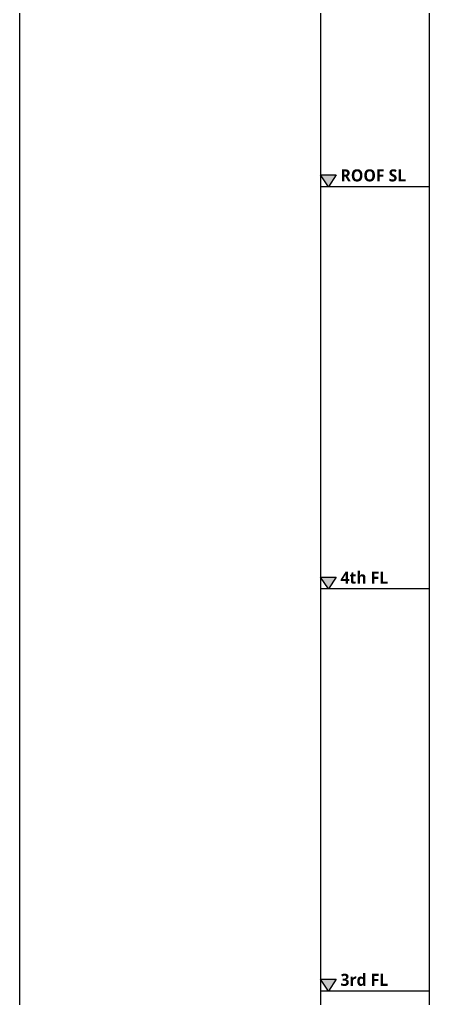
# Model space of a CAD drawing. Header units: millimetres. Extents: x 0 to 356400, y 0 to 68257.
# Drawn here: x 135150 to 145429, y 31519 to 55856 of the extents above; entities that cross this region are included whole.
import ezdxf

# ---------------------------------------------------------------- set-up
doc = ezdxf.new("R2010")
doc.units = ezdxf.units.MM
doc.header["$LTSCALE"] = 75
doc.layers.add('A-ANNO-TEXT1', color=7, linetype='Continuous')
doc.layers.add('A-ST-AXIS-DIM', color=7, linetype='Continuous')
doc.layers.add('Defpoint', color=161, linetype='Continuous', plot=False)
doc.layers.add('G(그리드1)', color=185, linetype='Continuous', plot=False)
doc.styles.add('SH_대대리576', font='')
doc.styles.get('SH_대대리576').set_extended_font_data('NanumGothic', bold=True)

# ---------------------------------------------------------------- blocks, each defined once
blk = doc.blocks.new('Level - GL_Architecture-538196-단면도-1')
at = {"layer": 'A-ST-AXIS-DIM'}
blk.add_hatch(color=256, dxfattribs=at).paths.add_polyline_path([(-50691, 1188), (-49899, 0), (-49107, 1188)], flags=0)
for p, q in [((-50691, 1188), (-49107, 1188)), ((-49899, 0), (-50691, 1188)), ((-49107, 1188), (-49899, 0)), ((-39756, 0), (-50691, 0))]:
    blk.add_line(p, q, dxfattribs=at)

msp = doc.modelspace()

# ---------------------------------------------------------------- linework, layer by layer
at = {"layer": 'Defpoint'}
msp.add_lwpolyline([(135150, 61500), (135150, 8250), (176700, 8250), (176700, 61500)], close=True, dxfattribs=at)
at = {"layer": 'G(그리드1)'}
for points in [[(169225, 59300), (142625, 59300), (142625, 6800), (169225, 6800)], [(169225, 59300), (145325, 59300), (145325, 6800), (169225, 6800)]]:
    msp.add_lwpolyline(points, close=True, dxfattribs=at)

# ---------------------------------------------------------------- block references
at = {"layer": 'A-ST-AXIS-DIM', "xscale": 0.2469135802469135, "yscale": 0.2469135802469135, "zscale": 0.2469135802469135}
for p in [(155141.2, 51700), (155141.2, 51700), (155141.2, 41700), (155141.2, 41700), (155141.2, 31700), (155141.2, 31700)]:
    msp.add_blockref('Level - GL_Architecture-538196-단면도-1', p, dxfattribs=at)

# ---------------------------------------------------------------- texts
at = {"layer": 'A-ANNO-TEXT1', "style": 'SH_대대리576'}
for s, p in [('ROOF SL', (143120.6, 51831.5)), ('4th FL', (143120.6, 41831.5)), ('3rd FL', (143120.6, 31831.5))]:
    msp.add_text(s, height=300, dxfattribs=at).set_placement(p)

doc.saveas('drawing.dxf')
